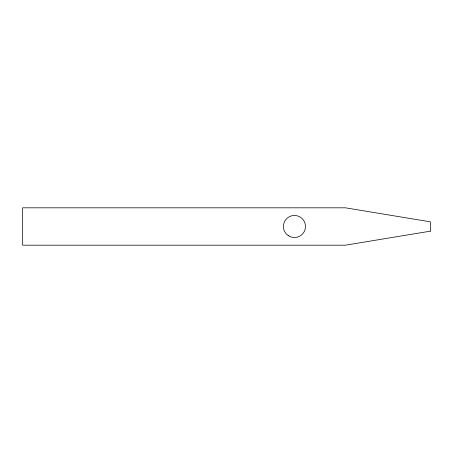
<?xml version="1.0" encoding="UTF-8"?>
<svg xmlns="http://www.w3.org/2000/svg" width="453" height="453" viewBox="0 0 453 453"><rect width="100%" height="100%" fill="white"/><g stroke="black" fill="none" stroke-linecap="round" stroke-linejoin="round"><path stroke-width="0.68" d="M430.35 231.172L345.413 245.186L22.65 245.186L22.65 207.814L345.413 207.814L430.35 221.828L430.35 231.172M288.34 235.696A11.042 11.042 0 0 0 305.469 227.191A11.042 11.042 0 0 0 289.541 216.608A11.042 11.042 0 0 0 288.34 235.696"/></g></svg>
